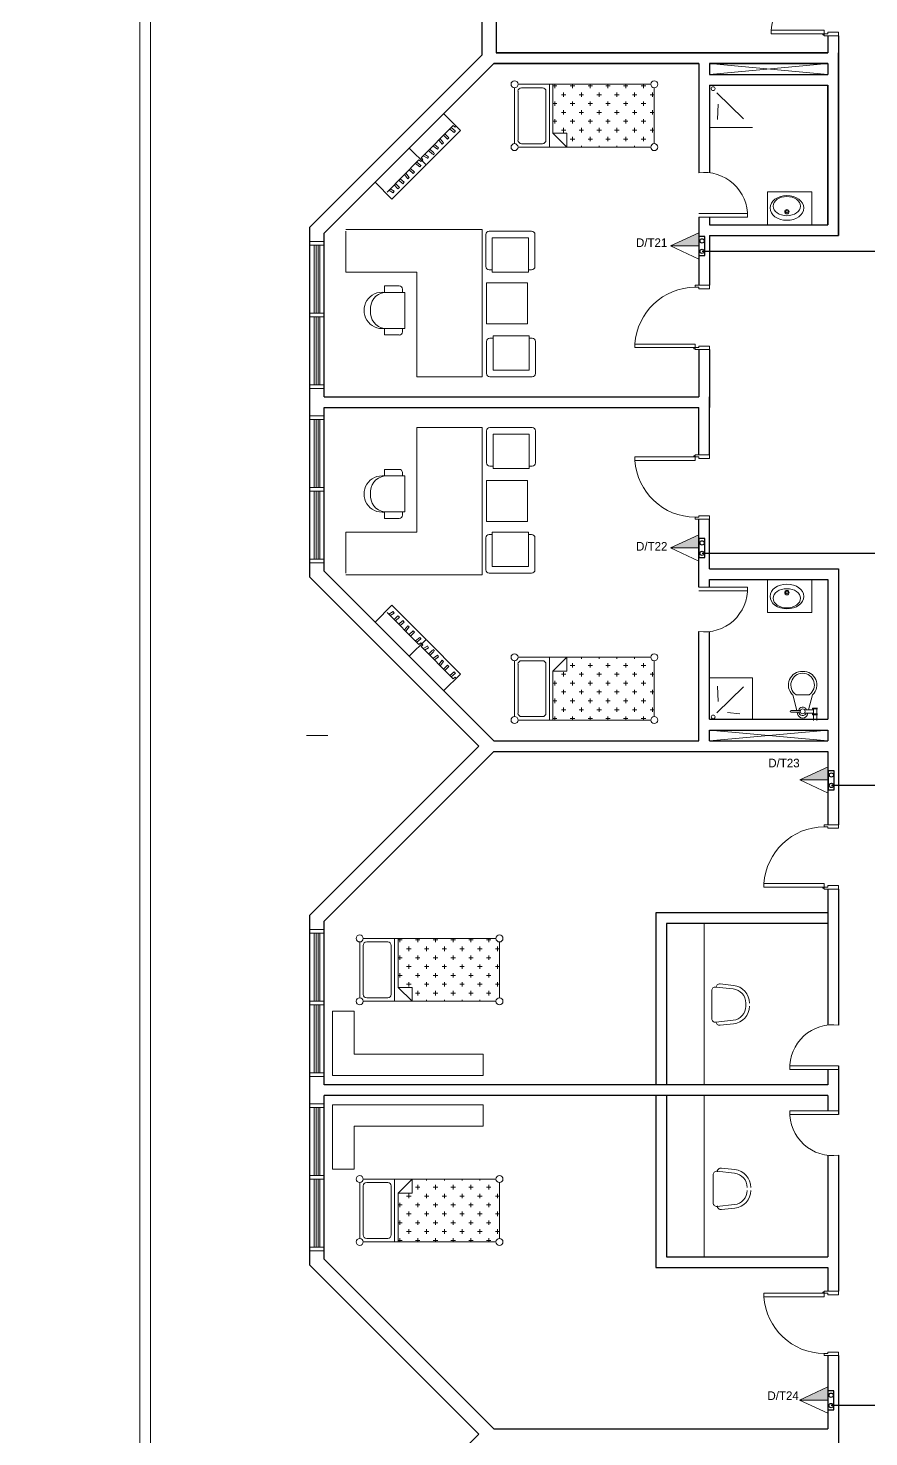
# Model space of a CAD drawing. Extents: x -59 to 582, y -1177 to 100.
# Drawn here: x 174.19 to 185.92, y -885.11 to -865.45 of the extents above; entities that cross this region are included whole.
import ezdxf
from ezdxf.enums import TextEntityAlignment as Align

# ---------------------------------------------------------------- set-up
doc = ezdxf.new("R2010")
doc.units = 0
doc.header["$LTSCALE"] = 0.15
doc.layers.get('0').update_dxf_attribs({"color": 252})
for name, color, linetype in [('0 sockets', 252, 'Continuous'), ('0 sound', 252, 'Continuous'), ('00', 252, 'Continuous'), ('AUTOINCR', 7, 'Continuous')]:
    doc.layers.add(name, color=color, linetype=linetype)
for name, color, linetype, lineweight in [('anal', 252, 'Continuous', 20), ('DOOR', 252, 'Continuous', 20), ('FUR', 252, 'Continuous', 9), ('FURNITURE-1', 252, 'Continuous', 9), ('sofa', 252, 'Continuous', 9), ('T-STRUCTURED', 7, 'Continuous', 0), ('wall', 252, 'Continuous', 30)]:
    doc.layers.add(name, color=color, linetype=linetype, lineweight=lineweight)
doc.styles.add('ROMAND', font='ROMAND.SHX')

# ---------------------------------------------------------------- blocks, each defined once
blk = doc.blocks.new('WQ')
h = blk.add_hatch(color=6)
h.dxf.hatch_style = 1
h.paths.add_polyline_path([(-126.091, 5), (-126.091, -169.521), (126.091, -169.521), (126.091, 5)])
h.paths.add_polyline_path([(121.091, 0), (121.091, -164.521), (-121.091, -164.521), (-121.091, 0)], flags=16)
at = {"layer": '0 sockets', "color": 3, "style": 'ROMAND'}
blk.add_attdef('ACCESS_CONTROL', (-48.663, 7.622), '', height=7.973, dxfattribs=at)
blk = doc.blocks.new('D80')
at = {"layer": 'DOOR'}
for points in [[(0.03, 0.2), (0.03, 0.94), (0.078, 0.94), (0.078, 0.2)], [(0.03, 0.2), (0, 0.2), (0, 0), (0.05, 0), (0.05, 0.15), (0.03, 0.15)], [(0.77, 0.2), (0.8, 0.2), (0.8, 0), (0.75, 0), (0.75, 0.15), (0.77, 0.15)]]:
    blk.add_lwpolyline(points, close=True, dxfattribs=at)
blk.add_circle((0.02, 0.21), 0.01, dxfattribs=at)
blk.add_arc((0.03, 0.2), 0.74, 0, 86.2769, dxfattribs=at)
blk = doc.blocks.new('D90')
at = {"layer": 'DOOR'}
for points in [[(0.03, 0.2), (0.03, 1.04), (0.078, 1.04), (0.078, 0.2)], [(0.03, 0.2), (0, 0.2), (0, 0), (0.05, 0), (0.05, 0.15), (0.03, 0.15)], [(0.87, 0.2), (0.9, 0.2), (0.9, 0), (0.85, 0), (0.85, 0.15), (0.87, 0.15)]]:
    blk.add_lwpolyline(points, close=True, dxfattribs=at)
blk.add_circle((0.02, 0.21), 0.01, dxfattribs=at)
blk.add_arc((0.025, 0.197), 0.845, 0.2218, 86.3889, dxfattribs=at)
blk = doc.blocks.new('ELLIPSE')
blk.add_circle((0.5, 0.5), 0.5)
blk = doc.blocks.new('ARCH')
at = {"layer": 'anal'}
for p, q in [((5.325, 326.925), (5.325, 377.4)), ((5.475, 327.075), (5.475, 368.325)), ((14.925, 367.575), (13.275, 367.725)), ((14.925, 367.725), (13.275, 367.575)), ((13.275, 367.575), (14.925, 367.725)), ((14.925, 367.575), (13.275, 367.725)), ((7.8, 365.242), (7.7, 365.242)), ((7.8, 365.242), (7.9, 365.242)), ((7.7, 365.192), (7.9, 365.192)), ((7.76, 364.242), (7.76, 365.192)), ((7.785, 364.242), (7.785, 365.192)), ((7.8, 365.192), (7.9, 365.192)), ((7.815, 364.242), (7.815, 365.192)), ((7.84, 364.242), (7.84, 365.192)), ((7.7, 364.242), (7.9, 364.242)), ((7.9, 364.242), (7.9, 364.192)), ((7.7, 364.192), (7.9, 364.192)), ((7.76, 363.242), (7.76, 364.192)), ((7.785, 363.242), (7.785, 364.192)), ((7.815, 363.242), (7.815, 364.192)), ((7.84, 363.242), (7.84, 364.192)), ((7.7, 363.242), (7.9, 363.242)), ((7.8, 363.192), (7.7, 363.192)), ((7.8, 363.242), (7.9, 363.242)), ((7.8, 363.192), (7.9, 363.192)), ((7.8, 362.808), (7.7, 362.808)), ((7.7, 362.758), (7.9, 362.758)), ((7.76, 361.808), (7.76, 362.758)), ((7.785, 361.808), (7.785, 362.758)), ((7.8, 362.808), (7.9, 362.808)), ((7.8, 362.758), (7.9, 362.758)), ((7.815, 361.808), (7.815, 362.758)), ((7.84, 361.808), (7.84, 362.758)), ((7.7, 361.808), (7.9, 361.808)), ((7.7, 361.758), (7.9, 361.758)), ((7.76, 360.808), (7.76, 361.758)), ((7.785, 360.808), (7.785, 361.758)), ((7.815, 360.808), (7.815, 361.758)), ((7.84, 360.808), (7.84, 361.758)), ((7.9, 361.808), (7.9, 361.758)), ((7.7, 360.808), (7.9, 360.808)), ((7.8, 360.758), (7.7, 360.758)), ((7.8, 360.808), (7.9, 360.808)), ((7.8, 360.758), (7.9, 360.758)), ((7.95, 358.35), (7.65, 358.35)), ((14.925, 358.275), (13.275, 358.425)), ((14.925, 358.425), (13.275, 358.275)), ((7.8, 355.642), (7.7, 355.642)), ((7.7, 355.592), (7.9, 355.592)), ((7.76, 354.642), (7.76, 355.592)), ((7.785, 354.642), (7.785, 355.592)), ((7.8, 355.642), (7.9, 355.642)), ((7.8, 355.592), (7.9, 355.592)), ((7.815, 354.642), (7.815, 355.592)), ((7.84, 354.642), (7.84, 355.592)), ((7.7, 354.642), (7.9, 354.642)), ((7.9, 354.642), (7.9, 354.592)), ((7.7, 354.592), (7.9, 354.592)), ((7.76, 353.642), (7.76, 354.592)), ((7.785, 353.642), (7.785, 354.592)), ((7.815, 353.642), (7.815, 354.592)), ((7.84, 353.642), (7.84, 354.592)), ((7.7, 353.642), (7.9, 353.642)), ((7.8, 353.642), (7.9, 353.642)), ((7.8, 353.592), (7.7, 353.592)), ((7.8, 353.592), (7.9, 353.592)), ((7.8, 353.208), (7.7, 353.208)), ((7.7, 353.158), (7.9, 353.158)), ((7.76, 352.208), (7.76, 353.158)), ((7.785, 352.208), (7.785, 353.158)), ((7.8, 353.208), (7.9, 353.208)), ((7.8, 353.158), (7.9, 353.158)), ((7.815, 352.208), (7.815, 353.158)), ((7.84, 352.208), (7.84, 353.158)), ((7.7, 352.208), (7.9, 352.208)), ((7.7, 352.158), (7.9, 352.158)), ((7.76, 351.208), (7.76, 352.158)), ((7.785, 351.208), (7.785, 352.158)), ((7.815, 351.208), (7.815, 352.158)), ((7.84, 351.208), (7.84, 352.158)), ((7.9, 352.208), (7.9, 352.158)), ((7.7, 351.208), (7.9, 351.208)), ((7.8, 351.158), (7.7, 351.158)), ((7.8, 351.208), (7.9, 351.208)), ((7.8, 351.158), (7.9, 351.158))]:
    blk.add_line(p, q, dxfattribs=at)
at = {"layer": 'DOOR'}
for points in [[(13.075, 364.604), (13.075, 364.634), (13.275, 364.634), (13.275, 364.584), (13.125, 364.584), (13.125, 364.604)], [(13.075, 363.764), (12.235, 363.764), (12.235, 363.812), (13.075, 363.812)], [(13.075, 363.764), (13.075, 363.734), (13.275, 363.734), (13.275, 363.784), (13.125, 363.784), (13.125, 363.764)], [(13.075, 362.236), (13.075, 362.266), (13.275, 362.266), (13.275, 362.216), (13.125, 362.216), (13.125, 362.236)], [(13.075, 362.236), (12.235, 362.236), (12.235, 362.188), (13.075, 362.188)], [(13.075, 361.396), (13.075, 361.366), (13.275, 361.366), (13.275, 361.416), (13.125, 361.416), (13.125, 361.396)]]:
    blk.add_lwpolyline(points, close=True, dxfattribs=at)
for centre in [(13.065, 363.754), (13.065, 362.246)]:
    blk.add_circle(centre, 0.01, dxfattribs=at)
for centre, start, end in [((13.078, 363.759), 90.2218, 176.3889), ((13.078, 362.241), 183.6111, 269.7782)]:
    blk.add_arc(centre, 0.845, start, end, dxfattribs=at)
at = {"layer": 'FUR'}
for p, q in [((10.555, 367.387), (10.555, 366.607)), ((12.456, 367.436), (10.604, 367.436)), ((10.945, 367.387), (10.652, 367.387)), ((11.042, 367.436), (11.042, 366.559)), ((11.091, 367.436), (11.091, 366.754)), ((11.147, 367.415), (11.091, 367.415)), ((11.116, 367.436), (11.116, 367.384)), ((11.395, 367.415), (11.333, 367.415)), ((11.364, 367.436), (11.364, 367.384)), ((11.643, 367.415), (11.581, 367.415)), ((11.612, 367.436), (11.612, 367.384)), ((11.89, 367.415), (11.828, 367.415)), ((11.859, 367.436), (11.859, 367.384)), ((12.138, 367.415), (12.076, 367.415)), ((12.107, 367.436), (12.107, 367.384)), ((12.386, 367.415), (12.324, 367.415)), ((12.355, 367.436), (12.355, 367.384)), ((12.505, 366.607), (12.505, 367.387)), ((10.604, 367.339), (10.604, 366.656)), ((10.994, 367.339), (10.994, 366.656)), ((11.116, 367.198), (11.116, 367.136)), ((11.271, 367.291), (11.209, 367.291)), ((11.24, 367.322), (11.24, 367.26)), ((11.364, 367.198), (11.364, 367.136)), ((11.519, 367.291), (11.457, 367.291)), ((11.488, 367.322), (11.488, 367.26)), ((11.612, 367.198), (11.612, 367.136)), ((11.767, 367.291), (11.705, 367.291)), ((11.736, 367.322), (11.736, 367.26)), ((11.859, 367.198), (11.859, 367.136)), ((12.014, 367.291), (11.952, 367.291)), ((11.983, 367.322), (11.983, 367.26)), ((12.107, 367.198), (12.107, 367.136)), ((12.262, 367.291), (12.2, 367.291)), ((12.231, 367.322), (12.231, 367.26)), ((12.355, 367.198), (12.355, 367.136)), ((12.505, 367.291), (12.448, 367.291)), ((12.478, 367.322), (12.478, 367.26)), ((11.147, 367.167), (11.091, 367.167)), ((11.271, 367.043), (11.209, 367.043)), ((11.24, 367.074), (11.24, 367.013)), ((11.395, 367.167), (11.333, 367.167)), ((11.519, 367.043), (11.457, 367.043)), ((11.488, 367.074), (11.488, 367.013)), ((11.643, 367.167), (11.581, 367.167)), ((11.767, 367.043), (11.705, 367.043)), ((11.736, 367.074), (11.736, 367.013)), ((11.89, 367.167), (11.828, 367.167)), ((12.014, 367.043), (11.952, 367.043)), ((11.983, 367.074), (11.983, 367.013)), ((12.138, 367.167), (12.076, 367.167)), ((12.262, 367.043), (12.2, 367.043)), ((12.231, 367.074), (12.231, 367.013)), ((12.386, 367.167), (12.324, 367.167)), ((12.505, 367.043), (12.448, 367.043)), ((12.478, 367.074), (12.478, 367.013)), ((11.147, 366.92), (11.091, 366.92)), ((11.116, 366.951), (11.116, 366.889)), ((11.271, 366.796), (11.209, 366.796)), ((11.24, 366.827), (11.24, 366.765)), ((11.395, 366.92), (11.333, 366.92)), ((11.364, 366.951), (11.364, 366.889)), ((11.519, 366.796), (11.457, 366.796)), ((11.488, 366.827), (11.488, 366.765)), ((11.643, 366.92), (11.581, 366.92)), ((11.612, 366.951), (11.612, 366.889)), ((11.767, 366.796), (11.705, 366.796)), ((11.736, 366.827), (11.736, 366.765)), ((11.89, 366.92), (11.828, 366.92)), ((11.859, 366.951), (11.859, 366.889)), ((12.014, 366.796), (11.952, 366.796)), ((11.983, 366.827), (11.983, 366.765)), ((12.138, 366.92), (12.076, 366.92)), ((12.107, 366.951), (12.107, 366.889)), ((12.262, 366.796), (12.2, 366.796)), ((12.231, 366.827), (12.231, 366.765)), ((12.386, 366.92), (12.324, 366.92)), ((12.355, 366.951), (12.355, 366.889)), ((12.505, 366.796), (12.448, 366.796)), ((12.478, 366.827), (12.478, 366.765)), ((10.652, 366.607), (10.945, 366.607)), ((11.286, 366.559), (11.091, 366.754)), ((11.091, 366.754), (11.286, 366.754)), ((11.286, 366.754), (11.286, 366.559)), ((11.395, 366.672), (11.333, 366.672)), ((11.364, 366.703), (11.364, 366.641)), ((11.643, 366.672), (11.581, 366.672)), ((11.612, 366.703), (11.612, 366.641)), ((11.89, 366.672), (11.828, 366.672)), ((11.859, 366.703), (11.859, 366.641)), ((12.138, 366.672), (12.076, 366.672)), ((12.107, 366.703), (12.107, 366.641)), ((12.386, 366.672), (12.324, 366.672)), ((12.355, 366.703), (12.355, 366.641)), ((10.604, 366.559), (12.456, 366.559)), ((11.488, 366.579), (11.488, 366.559)), ((11.736, 366.579), (11.736, 366.559)), ((11.983, 366.579), (11.983, 366.559)), ((12.231, 366.579), (12.231, 366.559)), ((8.2, 365.409), (10.105, 365.409)), ((10.105, 365.409), (10.105, 363.352)), ((8.2, 365.385), (8.2, 364.814)), ((10.154, 365.339), (10.154, 364.894)), ((10.497, 365.385), (10.2, 365.385)), ((10.245, 365.294), (10.245, 364.814)), ((10.497, 365.294), (10.245, 365.294)), ((10.497, 365.385), (10.794, 365.385)), ((10.497, 365.294), (10.748, 365.294)), ((10.748, 365.294), (10.748, 364.814)), ((10.84, 365.339), (10.84, 364.894)), ((10.245, 364.848), (10.2, 364.848)), ((10.748, 364.848), (10.794, 364.848)), ((9.191, 364.814), (8.2, 364.814)), ((8.742, 364.623), (8.946, 364.623)), ((8.742, 364.532), (8.742, 364.623)), ((9.191, 364.814), (9.191, 363.352)), ((10.166, 364.092), (10.166, 364.664)), ((10.737, 364.664), (10.166, 364.664)), ((10.497, 364.814), (10.245, 364.814)), ((10.497, 364.814), (10.748, 364.814)), ((10.737, 364.092), (10.737, 364.664)), ((8.742, 364.532), (9.026, 364.532)), ((8.992, 364.532), (8.992, 364.578)), ((9.026, 364.281), (9.026, 364.532)), ((9.026, 364.281), (9.026, 364.029)), ((10.737, 364.092), (10.166, 364.092)), ((8.742, 363.938), (8.742, 364.029)), ((8.742, 364.029), (9.026, 364.029)), ((8.742, 363.938), (8.946, 363.938)), ((8.992, 364.029), (8.992, 363.983)), ((10.163, 363.401), (10.163, 363.847)), ((10.255, 363.893), (10.209, 363.893)), ((10.506, 363.927), (10.255, 363.927)), ((10.255, 363.447), (10.255, 363.927)), ((10.506, 363.927), (10.758, 363.927)), ((10.758, 363.447), (10.758, 363.927)), ((10.758, 363.893), (10.803, 363.893)), ((10.849, 363.401), (10.849, 363.847)), ((10.506, 363.447), (10.255, 363.447)), ((10.506, 363.447), (10.758, 363.447)), ((10.105, 363.352), (9.191, 363.352)), ((10.506, 363.355), (10.209, 363.355)), ((10.506, 363.355), (10.803, 363.355)), ((10.105, 362.648), (9.191, 362.648)), ((9.191, 361.186), (9.191, 362.648)), ((10.105, 360.591), (10.105, 362.648)), ((10.163, 362.599), (10.163, 362.153)), ((10.506, 362.645), (10.209, 362.645)), ((10.506, 362.553), (10.255, 362.553)), ((10.255, 362.553), (10.255, 362.073)), ((10.506, 362.645), (10.803, 362.645)), ((10.506, 362.553), (10.758, 362.553)), ((10.758, 362.553), (10.758, 362.073)), ((10.849, 362.599), (10.849, 362.153)), ((10.255, 362.107), (10.209, 362.107)), ((10.506, 362.073), (10.255, 362.073)), ((10.506, 362.073), (10.758, 362.073)), ((10.758, 362.107), (10.803, 362.107)), ((8.742, 362.062), (8.742, 361.971)), ((8.742, 362.062), (8.946, 362.062)), ((8.742, 361.971), (9.026, 361.971)), ((8.992, 361.971), (8.992, 362.017)), ((9.026, 361.719), (9.026, 361.971)), ((10.166, 361.908), (10.166, 361.336)), ((10.737, 361.908), (10.166, 361.908)), ((10.737, 361.908), (10.737, 361.336)), ((9.026, 361.719), (9.026, 361.468)), ((8.742, 361.468), (9.026, 361.468)), ((8.742, 361.468), (8.742, 361.377)), ((8.742, 361.377), (8.946, 361.377)), ((8.992, 361.468), (8.992, 361.422)), ((10.737, 361.336), (10.166, 361.336)), ((9.191, 361.186), (8.2, 361.186)), ((8.2, 360.615), (8.2, 361.186)), ((10.154, 360.661), (10.154, 361.106)), ((10.245, 361.152), (10.2, 361.152)), ((10.497, 361.186), (10.245, 361.186)), ((10.245, 360.706), (10.245, 361.186)), ((10.497, 361.186), (10.748, 361.186)), ((10.748, 360.706), (10.748, 361.186)), ((10.748, 361.152), (10.794, 361.152)), ((10.84, 360.661), (10.84, 361.106)), ((10.497, 360.706), (10.245, 360.706)), ((10.497, 360.706), (10.748, 360.706)), ((8.2, 360.591), (10.105, 360.591)), ((10.497, 360.615), (10.2, 360.615)), ((10.497, 360.615), (10.794, 360.615)), ((10.555, 358.613), (10.555, 359.393)), ((10.604, 359.441), (12.456, 359.441)), ((10.604, 358.661), (10.604, 359.344)), ((10.652, 359.393), (10.945, 359.393)), ((10.994, 358.661), (10.994, 359.344)), ((11.042, 358.564), (11.042, 359.441)), ((11.286, 359.441), (11.091, 359.246)), ((11.286, 359.246), (11.286, 359.441)), ((11.395, 359.328), (11.333, 359.328)), ((11.364, 359.297), (11.364, 359.359)), ((11.488, 359.421), (11.488, 359.441)), ((11.643, 359.328), (11.581, 359.328)), ((11.612, 359.297), (11.612, 359.359)), ((11.736, 359.421), (11.736, 359.441)), ((11.89, 359.328), (11.828, 359.328)), ((11.859, 359.297), (11.859, 359.359)), ((11.983, 359.421), (11.983, 359.441)), ((12.138, 359.328), (12.076, 359.328)), ((12.107, 359.297), (12.107, 359.359)), ((12.231, 359.421), (12.231, 359.441)), ((12.386, 359.328), (12.324, 359.328)), ((12.355, 359.297), (12.355, 359.359)), ((12.505, 359.393), (12.505, 358.613)), ((11.091, 359.246), (11.286, 359.246)), ((11.091, 358.564), (11.091, 359.246)), ((11.271, 359.204), (11.209, 359.204)), ((11.24, 359.173), (11.24, 359.235)), ((11.519, 359.204), (11.457, 359.204)), ((11.488, 359.173), (11.488, 359.235)), ((11.767, 359.204), (11.705, 359.204)), ((11.736, 359.173), (11.736, 359.235)), ((12.014, 359.204), (11.952, 359.204)), ((11.983, 359.173), (11.983, 359.235)), ((12.262, 359.204), (12.2, 359.204)), ((12.231, 359.173), (12.231, 359.235)), ((12.505, 359.204), (12.448, 359.204)), ((12.478, 359.173), (12.478, 359.235)), ((11.147, 359.08), (11.091, 359.08)), ((11.116, 359.049), (11.116, 359.111)), ((11.271, 358.957), (11.209, 358.957)), ((11.24, 358.926), (11.24, 358.987)), ((11.395, 359.08), (11.333, 359.08)), ((11.364, 359.049), (11.364, 359.111)), ((11.519, 358.957), (11.457, 358.957)), ((11.488, 358.926), (11.488, 358.987)), ((11.643, 359.08), (11.581, 359.08)), ((11.612, 359.049), (11.612, 359.111)), ((11.767, 358.957), (11.705, 358.957)), ((11.736, 358.926), (11.736, 358.987)), ((11.89, 359.08), (11.828, 359.08)), ((11.859, 359.049), (11.859, 359.111)), ((12.014, 358.957), (11.952, 358.957)), ((11.983, 358.926), (11.983, 358.987)), ((12.138, 359.08), (12.076, 359.08)), ((12.107, 359.049), (12.107, 359.111)), ((12.262, 358.957), (12.2, 358.957)), ((12.231, 358.926), (12.231, 358.987)), ((12.386, 359.08), (12.324, 359.08)), ((12.355, 359.049), (12.355, 359.111)), ((12.505, 358.957), (12.448, 358.957)), ((12.478, 358.926), (12.478, 358.987)), ((11.147, 358.833), (11.091, 358.833)), ((11.116, 358.802), (11.116, 358.864)), ((11.24, 358.678), (11.24, 358.74)), ((11.395, 358.833), (11.333, 358.833)), ((11.364, 358.802), (11.364, 358.864)), ((11.488, 358.678), (11.488, 358.74)), ((11.643, 358.833), (11.581, 358.833)), ((11.612, 358.802), (11.612, 358.864)), ((11.736, 358.678), (11.736, 358.74)), ((11.89, 358.833), (11.828, 358.833)), ((11.859, 358.802), (11.859, 358.864)), ((11.983, 358.678), (11.983, 358.74)), ((12.138, 358.833), (12.076, 358.833)), ((12.107, 358.802), (12.107, 358.864)), ((12.231, 358.678), (12.231, 358.74)), ((12.386, 358.833), (12.324, 358.833)), ((12.355, 358.802), (12.355, 358.864)), ((12.478, 358.678), (12.478, 358.74)), ((12.456, 358.564), (10.604, 358.564)), ((10.945, 358.613), (10.652, 358.613)), ((11.147, 358.585), (11.091, 358.585)), ((11.116, 358.564), (11.116, 358.616)), ((11.271, 358.709), (11.209, 358.709)), ((11.395, 358.585), (11.333, 358.585)), ((11.364, 358.564), (11.364, 358.616)), ((11.519, 358.709), (11.457, 358.709)), ((11.643, 358.585), (11.581, 358.585)), ((11.612, 358.564), (11.612, 358.616)), ((11.767, 358.709), (11.705, 358.709)), ((11.89, 358.585), (11.828, 358.585)), ((11.859, 358.564), (11.859, 358.616)), ((12.014, 358.709), (11.952, 358.709)), ((12.138, 358.585), (12.076, 358.585)), ((12.107, 358.564), (12.107, 358.616)), ((12.262, 358.709), (12.2, 358.709)), ((12.386, 358.585), (12.324, 358.585)), ((12.355, 358.564), (12.355, 358.616)), ((12.505, 358.709), (12.448, 358.709)), ((13.2, 355.725), (13.2, 353.475)), ((13.362, 354.839), (13.604, 354.813)), ((13.423, 354.883), (13.61, 354.863)), ((13.308, 354.789), (13.308, 354.398)), ((13.783, 354.574), (13.783, 354.614)), ((8.016, 354.504), (8.316, 354.504)), ((8.016, 353.604), (8.016, 354.504)), ((8.316, 354.504), (8.316, 353.904)), ((13.362, 354.349), (13.604, 354.375)), ((13.423, 354.305), (13.61, 354.325)), ((8.316, 353.904), (10.116, 353.904)), ((10.116, 353.904), (10.116, 353.604)), ((10.116, 353.604), (8.016, 353.604)), ((13.2, 353.325), (13.2, 351.075)), ((8.016, 353.196), (8.016, 352.296)), ((10.116, 353.196), (8.016, 353.196)), ((10.116, 352.896), (10.116, 353.196)), ((8.316, 352.296), (8.316, 352.896)), ((8.316, 352.896), (10.116, 352.896)), ((8.016, 352.296), (8.316, 352.296)), ((13.38, 352.268), (13.622, 352.242)), ((13.441, 352.312), (13.628, 352.292)), ((13.326, 352.218), (13.326, 351.827)), ((13.38, 351.778), (13.622, 351.804)), ((13.441, 351.734), (13.628, 351.754))]:
    blk.add_line(p, q, dxfattribs=at)
for centre, radius in [((10.555, 367.436), 0.0488), ((12.505, 367.436), 0.0488), ((10.555, 366.559), 0.0487), ((12.505, 366.559), 0.0488), ((10.555, 359.441), 0.0487), ((12.505, 359.441), 0.0488), ((10.555, 358.564), 0.0488), ((12.505, 358.564), 0.0488)]:
    blk.add_circle(centre, radius, dxfattribs=at)
for centre, radius, start, end in [((10.652, 367.339), 0.0488, 90, 180), ((10.945, 367.339), 0.0488, 0, 90), ((10.652, 366.656), 0.0488, 180, 270), ((10.945, 366.656), 0.0488, 270, 0), ((10.2, 365.339), 0.0457, 90, 180), ((10.794, 365.339), 0.0457, 360, 90), ((10.2, 364.894), 0.0457, 180, 270), ((10.794, 364.894), 0.0457, 270, 360), ((8.946, 364.578), 0.0457, 0, 90), ((8.709, 364.281), 0.254, 82.4334, 277.5666), ((8.77, 364.308), 0.225, 97.1177, 187.1177), ((8.77, 364.253), 0.225, 172.8823, 262.8823), ((8.946, 363.983), 0.0457, 270, 0), ((10.209, 363.847), 0.0457, 90, 180), ((10.803, 363.847), 0.0457, 0, 90), ((10.209, 363.401), 0.0457, 180, 270), ((10.803, 363.401), 0.0457, 270, 0), ((10.209, 362.599), 0.0457, 90, 180), ((10.803, 362.599), 0.0457, 360, 90), ((10.209, 362.153), 0.0457, 180, 270), ((10.803, 362.153), 0.0457, 270, 360), ((8.709, 361.719), 0.254, 82.4334, 277.5666), ((8.77, 361.747), 0.225, 97.1177, 187.1177), ((8.946, 362.017), 0.0457, 360, 90), ((8.77, 361.692), 0.225, 172.8823, 262.8823), ((8.946, 361.422), 0.0457, 270, 360), ((10.2, 361.106), 0.0457, 90, 180), ((10.794, 361.106), 0.0457, 0, 90), ((10.2, 360.661), 0.0457, 180, 270), ((10.794, 360.661), 0.0457, 270, 0), ((10.652, 359.344), 0.0488, 90, 180), ((10.945, 359.344), 0.0488, 0, 90), ((10.652, 358.661), 0.0488, 180, 270), ((10.945, 358.661), 0.0488, 270, 0), ((13.358, 354.789), 0.05, 85.0303, 180), ((13.418, 354.833), 0.05, 83.857, 180), ((13.583, 354.614), 0.2, 0, 83.857), ((13.583, 354.614), 0.25, 0, 83.857), ((13.583, 354.574), 0.2, 276.143, 0), ((13.583, 354.574), 0.25, 276.143, 0), ((13.358, 354.398), 0.05, 180, 274.9697), ((13.418, 354.355), 0.05, 180, 276.143), ((13.376, 352.218), 0.05, 85.0303, 180), ((13.435, 352.262), 0.05, 83.857, 180), ((13.601, 352.043), 0.2, 0, 83.857), ((13.601, 352.043), 0.25, 0, 83.857), ((13.601, 352.002), 0.2, 276.143, 0), ((13.601, 352.002), 0.25, 276.143, 0), ((13.376, 351.827), 0.05, 180, 274.9697), ((13.435, 351.784), 0.05, 180, 276.143)]:
    blk.add_arc(centre, radius, start, end, dxfattribs=at)
at = {"layer": 'FURNITURE-1'}
for p, q in [((9.801, 366.793), (9.566, 367.027)), ((9.701, 366.862), (9.252, 366.411)), ((9.801, 366.793), (9.325, 366.315)), ((9.713, 366.764), (9.651, 366.812)), ((9.729, 366.786), (9.67, 366.831)), ((9.725, 366.838), (9.701, 366.862)), ((9.713, 366.764), (9.73, 366.787)), ((9.741, 366.854), (9.725, 366.838)), ((9.495, 366.551), (9.437, 366.596)), ((9.543, 366.6), (9.498, 366.658)), ((9.565, 366.617), (9.517, 366.677)), ((9.565, 366.617), (9.543, 366.6)), ((9.619, 366.67), (9.564, 366.725)), ((9.638, 366.69), (9.583, 366.744)), ((9.638, 366.69), (9.619, 366.67)), ((9.322, 366.312), (9.087, 366.545)), ((9.275, 366.387), (9.251, 366.411)), ((9.342, 366.403), (9.28, 366.439)), ((9.356, 366.426), (9.3, 366.459)), ((9.341, 366.401), (9.356, 366.426)), ((9.409, 366.46), (9.355, 366.514)), ((9.428, 366.479), (9.374, 366.533)), ((9.479, 366.529), (9.417, 366.577)), ((9.438, 366.47), (9.419, 366.45)), ((9.478, 366.529), (9.495, 366.551)), ((9.221, 366.381), (8.776, 365.933)), ((9.322, 366.312), (8.845, 365.833)), ((9.085, 366.135), (9.037, 366.196)), ((9.139, 366.189), (9.084, 366.243)), ((9.158, 366.208), (9.104, 366.263)), ((9.158, 366.208), (9.139, 366.189)), ((9.233, 366.283), (9.171, 366.331)), ((9.249, 366.304), (9.19, 366.35)), ((9.246, 366.357), (9.221, 366.381)), ((9.233, 366.283), (9.25, 366.306)), ((9.263, 366.372), (9.248, 366.357)), ((9.26, 366.369), (9.275, 366.384)), ((8.845, 365.833), (8.609, 366.068)), ((8.929, 365.979), (8.875, 366.033)), ((8.948, 365.998), (8.894, 366.052)), ((8.999, 366.048), (8.937, 366.096)), ((9.015, 366.07), (8.957, 366.115)), ((8.998, 366.047), (9.015, 366.07)), ((9.064, 366.119), (9.018, 366.177)), ((9.085, 366.135), (9.064, 366.119)), ((8.862, 365.921), (8.801, 365.958)), ((8.876, 365.945), (8.82, 365.978)), ((8.861, 365.92), (8.876, 365.945)), ((8.948, 365.998), (8.929, 365.979)), ((8.845, 360.167), (8.609, 359.932)), ((9.322, 359.688), (8.845, 360.167)), ((9.221, 359.619), (8.776, 360.067)), ((8.862, 360.079), (8.801, 360.042)), ((8.876, 360.055), (8.82, 360.022)), ((8.861, 360.08), (8.876, 360.055)), ((8.929, 360.021), (8.875, 359.967)), ((8.948, 360.002), (8.894, 359.948)), ((8.948, 360.002), (8.929, 360.021)), ((8.999, 359.952), (8.937, 359.904)), ((9.015, 359.93), (8.957, 359.885)), ((8.998, 359.953), (9.015, 359.93)), ((9.064, 359.881), (9.018, 359.823)), ((9.085, 359.865), (9.037, 359.804)), ((9.085, 359.865), (9.064, 359.881)), ((9.139, 359.811), (9.084, 359.757)), ((9.158, 359.792), (9.104, 359.737)), ((9.158, 359.792), (9.139, 359.811)), ((9.233, 359.717), (9.171, 359.669)), ((9.233, 359.717), (9.25, 359.694)), ((9.322, 359.688), (9.087, 359.455)), ((9.249, 359.696), (9.19, 359.65)), ((9.246, 359.643), (9.221, 359.619)), ((9.263, 359.628), (9.248, 359.643)), ((9.275, 359.613), (9.251, 359.589)), ((9.701, 359.138), (9.252, 359.589)), ((9.26, 359.631), (9.275, 359.616)), ((9.342, 359.597), (9.28, 359.561)), ((9.356, 359.574), (9.3, 359.541)), ((9.801, 359.207), (9.325, 359.685)), ((9.341, 359.599), (9.356, 359.574)), ((9.409, 359.54), (9.355, 359.486)), ((9.428, 359.521), (9.374, 359.467)), ((9.438, 359.53), (9.419, 359.55)), ((9.479, 359.471), (9.417, 359.423)), ((9.495, 359.449), (9.437, 359.404)), ((9.478, 359.471), (9.495, 359.449)), ((9.543, 359.4), (9.498, 359.342)), ((9.565, 359.383), (9.517, 359.323)), ((9.565, 359.383), (9.543, 359.4)), ((9.619, 359.33), (9.564, 359.275)), ((9.638, 359.31), (9.619, 359.33)), ((9.801, 359.207), (9.566, 358.973)), ((9.638, 359.31), (9.583, 359.256)), ((9.713, 359.236), (9.651, 359.188)), ((9.729, 359.214), (9.67, 359.169)), ((9.725, 359.162), (9.701, 359.138)), ((9.713, 359.236), (9.73, 359.213)), ((9.741, 359.146), (9.725, 359.162))]:
    blk.add_line(p, q, dxfattribs=at)
at = {"layer": 'FURNITURE-1', "ltscale": 0.5}
for p, q in [((14.701, 365.934), (14.085, 365.934)), ((14.085, 365.475), (14.085, 365.934)), ((14.701, 365.475), (14.701, 365.934)), ((14.085, 360.525), (14.085, 360.066)), ((14.701, 360.525), (14.701, 360.066)), ((14.701, 360.066), (14.085, 360.066))]:
    blk.add_line(p, q, dxfattribs=at)
at = {"layer": 'sofa'}
for p, q in [((13.38, 367.318), (13.752, 366.953)), ((13.388, 366.946), (13.395, 367.161)), ((13.275, 366.831), (13.875, 366.831)), ((13.125, 365.631), (13.804, 365.631)), ((13.125, 365.581), (13.804, 365.581)), ((13.125, 360.419), (13.804, 360.419)), ((13.125, 360.369), (13.804, 360.369)), ((13.275, 359.153), (13.875, 359.153)), ((13.875, 359.153), (13.875, 358.575)), ((13.38, 358.665), (13.752, 359.03)), ((13.388, 359.038), (13.395, 358.823)), ((14.493, 358.698), (14.436, 358.917)), ((14.482, 358.917), (14.667, 358.917)), ((14.659, 358.709), (14.714, 358.917)), ((14.714, 358.72), (14.714, 358.732)), ((14.714, 358.732), (14.783, 358.732)), ((13.526, 358.669), (13.698, 358.65)), ((14.413, 358.697), (14.542, 358.697)), ((14.542, 358.674), (14.413, 358.674)), ((14.505, 358.651), (14.499, 358.674)), ((14.6, 358.663), (14.725, 358.663)), ((14.725, 358.709), (14.601, 358.709)), ((14.644, 358.651), (14.647, 358.663)), ((14.783, 358.72), (14.714, 358.72)), ((14.714, 358.651), (14.783, 358.651)), ((14.714, 358.639), (14.714, 358.651)), ((14.783, 358.639), (14.714, 358.639)), ((14.725, 358.651), (14.725, 358.72)), ((14.725, 358.558), (14.725, 358.639)), ((14.772, 358.72), (14.772, 358.651)), ((14.772, 358.639), (14.772, 358.558)), ((8.395, 355.469), (8.395, 354.689)), ((10.296, 355.517), (8.444, 355.517)), ((8.444, 355.42), (8.444, 354.737)), ((8.785, 355.469), (8.492, 355.469)), ((8.834, 355.42), (8.834, 354.737)), ((8.882, 355.517), (8.882, 354.64)), ((8.931, 355.517), (8.931, 354.835)), ((8.987, 355.496), (8.931, 355.496)), ((8.956, 355.517), (8.956, 355.465)), ((9.08, 355.403), (9.08, 355.341)), ((9.235, 355.496), (9.173, 355.496)), ((9.204, 355.517), (9.204, 355.465)), ((9.328, 355.403), (9.328, 355.341)), ((9.483, 355.496), (9.421, 355.496)), ((9.452, 355.517), (9.452, 355.465)), ((9.576, 355.403), (9.576, 355.341)), ((9.73, 355.496), (9.668, 355.496)), ((9.699, 355.517), (9.699, 355.465)), ((9.823, 355.403), (9.823, 355.341)), ((9.978, 355.496), (9.916, 355.496)), ((9.947, 355.517), (9.947, 355.465)), ((10.071, 355.403), (10.071, 355.341)), ((10.226, 355.496), (10.164, 355.496)), ((10.195, 355.517), (10.195, 355.465)), ((10.318, 355.403), (10.318, 355.341)), ((10.345, 354.689), (10.345, 355.469)), ((8.987, 355.249), (8.931, 355.249)), ((8.956, 355.28), (8.956, 355.218)), ((9.111, 355.372), (9.049, 355.372)), ((9.235, 355.249), (9.173, 355.249)), ((9.204, 355.28), (9.204, 355.218)), ((9.359, 355.372), (9.297, 355.372)), ((9.483, 355.249), (9.421, 355.249)), ((9.452, 355.28), (9.452, 355.218)), ((9.606, 355.372), (9.545, 355.372)), ((9.73, 355.249), (9.668, 355.249)), ((9.699, 355.28), (9.699, 355.218)), ((9.854, 355.372), (9.792, 355.372)), ((9.978, 355.249), (9.916, 355.249)), ((9.947, 355.28), (9.947, 355.218)), ((10.102, 355.372), (10.04, 355.372)), ((10.226, 355.249), (10.164, 355.249)), ((10.195, 355.28), (10.195, 355.218)), ((10.345, 355.372), (10.288, 355.372)), ((8.987, 355.001), (8.931, 355.001)), ((8.956, 355.032), (8.956, 354.97)), ((9.111, 355.125), (9.049, 355.125)), ((9.08, 355.156), (9.08, 355.094)), ((9.235, 355.001), (9.173, 355.001)), ((9.204, 355.032), (9.204, 354.97)), ((9.359, 355.125), (9.297, 355.125)), ((9.328, 355.156), (9.328, 355.094)), ((9.483, 355.001), (9.421, 355.001)), ((9.452, 355.032), (9.452, 354.97)), ((9.606, 355.125), (9.545, 355.125)), ((9.576, 355.156), (9.576, 355.094)), ((9.73, 355.001), (9.668, 355.001)), ((9.699, 355.032), (9.699, 354.97)), ((9.854, 355.125), (9.792, 355.125)), ((9.823, 355.156), (9.823, 355.094)), ((9.978, 355.001), (9.916, 355.001)), ((9.947, 355.032), (9.947, 354.97)), ((10.102, 355.125), (10.04, 355.125)), ((10.071, 355.156), (10.071, 355.094)), ((10.226, 355.001), (10.164, 355.001)), ((10.195, 355.032), (10.195, 354.97)), ((10.345, 355.125), (10.288, 355.125)), ((10.318, 355.156), (10.318, 355.094)), ((8.931, 354.835), (9.126, 354.835)), ((9.126, 354.64), (8.931, 354.835)), ((9.111, 354.877), (9.049, 354.877)), ((9.08, 354.908), (9.08, 354.846)), ((9.126, 354.835), (9.126, 354.64)), ((9.359, 354.877), (9.297, 354.877)), ((9.328, 354.908), (9.328, 354.846)), ((9.606, 354.877), (9.545, 354.877)), ((9.576, 354.908), (9.576, 354.846)), ((9.854, 354.877), (9.792, 354.877)), ((9.823, 354.908), (9.823, 354.846)), ((10.102, 354.877), (10.04, 354.877)), ((10.071, 354.908), (10.071, 354.846)), ((10.345, 354.877), (10.288, 354.877)), ((10.318, 354.908), (10.318, 354.846)), ((8.444, 354.64), (10.296, 354.64)), ((8.492, 354.689), (8.785, 354.689)), ((9.235, 354.753), (9.173, 354.753)), ((9.204, 354.784), (9.204, 354.722)), ((9.328, 354.66), (9.328, 354.64)), ((9.483, 354.753), (9.421, 354.753)), ((9.452, 354.784), (9.452, 354.722)), ((9.576, 354.66), (9.576, 354.64)), ((9.73, 354.753), (9.668, 354.753)), ((9.699, 354.784), (9.699, 354.722)), ((9.823, 354.66), (9.823, 354.64)), ((9.978, 354.753), (9.916, 354.753)), ((9.947, 354.784), (9.947, 354.722)), ((10.071, 354.66), (10.071, 354.64)), ((10.226, 354.753), (10.164, 354.753)), ((10.195, 354.784), (10.195, 354.722)), ((15.075, 353.738), (14.396, 353.738)), ((15.075, 353.688), (14.396, 353.688)), ((15.075, 353.112), (14.396, 353.112)), ((15.075, 353.062), (14.396, 353.062)), ((8.395, 351.331), (8.395, 352.111)), ((8.444, 352.16), (10.296, 352.16)), ((8.444, 351.38), (8.444, 352.063)), ((8.492, 352.111), (8.785, 352.111)), ((8.834, 351.38), (8.834, 352.063)), ((8.882, 351.283), (8.882, 352.16)), ((9.126, 352.16), (8.931, 351.965)), ((9.126, 351.965), (9.126, 352.16)), ((9.235, 352.047), (9.173, 352.047)), ((9.204, 352.016), (9.204, 352.078)), ((9.328, 352.14), (9.328, 352.16)), ((9.483, 352.047), (9.421, 352.047)), ((9.452, 352.016), (9.452, 352.078)), ((9.576, 352.14), (9.576, 352.16)), ((9.73, 352.047), (9.668, 352.047)), ((9.699, 352.016), (9.699, 352.078)), ((9.823, 352.14), (9.823, 352.16)), ((9.978, 352.047), (9.916, 352.047)), ((9.947, 352.016), (9.947, 352.078)), ((10.071, 352.14), (10.071, 352.16)), ((10.226, 352.047), (10.164, 352.047)), ((10.195, 352.016), (10.195, 352.078)), ((10.345, 352.111), (10.345, 351.331)), ((8.931, 351.965), (9.126, 351.965)), ((8.931, 351.283), (8.931, 351.965)), ((9.111, 351.923), (9.049, 351.923)), ((9.08, 351.892), (9.08, 351.954)), ((9.359, 351.923), (9.297, 351.923)), ((9.328, 351.892), (9.328, 351.954)), ((9.606, 351.923), (9.545, 351.923)), ((9.576, 351.892), (9.576, 351.954)), ((9.854, 351.923), (9.792, 351.923)), ((9.823, 351.892), (9.823, 351.954)), ((10.102, 351.923), (10.04, 351.923)), ((10.071, 351.892), (10.071, 351.954)), ((10.345, 351.923), (10.288, 351.923)), ((10.318, 351.892), (10.318, 351.954)), ((8.987, 351.799), (8.931, 351.799)), ((8.956, 351.768), (8.956, 351.83)), ((9.111, 351.675), (9.049, 351.675)), ((9.08, 351.644), (9.08, 351.706)), ((9.235, 351.799), (9.173, 351.799)), ((9.204, 351.768), (9.204, 351.83)), ((9.359, 351.675), (9.297, 351.675)), ((9.328, 351.644), (9.328, 351.706)), ((9.483, 351.799), (9.421, 351.799)), ((9.452, 351.768), (9.452, 351.83)), ((9.606, 351.675), (9.545, 351.675)), ((9.576, 351.644), (9.576, 351.706)), ((9.73, 351.799), (9.668, 351.799)), ((9.699, 351.768), (9.699, 351.83)), ((9.854, 351.675), (9.792, 351.675)), ((9.823, 351.644), (9.823, 351.706)), ((9.978, 351.799), (9.916, 351.799)), ((9.947, 351.768), (9.947, 351.83)), ((10.102, 351.675), (10.04, 351.675)), ((10.071, 351.644), (10.071, 351.706)), ((10.226, 351.799), (10.164, 351.799)), ((10.195, 351.768), (10.195, 351.83)), ((10.345, 351.675), (10.288, 351.675)), ((10.318, 351.644), (10.318, 351.706)), ((8.987, 351.551), (8.931, 351.551)), ((8.956, 351.52), (8.956, 351.582)), ((9.08, 351.397), (9.08, 351.459)), ((9.235, 351.551), (9.173, 351.551)), ((9.204, 351.52), (9.204, 351.582)), ((9.328, 351.397), (9.328, 351.459)), ((9.483, 351.551), (9.421, 351.551)), ((9.452, 351.52), (9.452, 351.582)), ((9.576, 351.397), (9.576, 351.459)), ((9.73, 351.551), (9.668, 351.551)), ((9.699, 351.52), (9.699, 351.582)), ((9.823, 351.397), (9.823, 351.459)), ((9.978, 351.551), (9.916, 351.551)), ((9.947, 351.52), (9.947, 351.582)), ((10.071, 351.397), (10.071, 351.459)), ((10.226, 351.551), (10.164, 351.551)), ((10.195, 351.52), (10.195, 351.582)), ((10.318, 351.397), (10.318, 351.459)), ((10.296, 351.283), (8.444, 351.283)), ((8.785, 351.331), (8.492, 351.331)), ((8.987, 351.304), (8.931, 351.304)), ((8.956, 351.283), (8.956, 351.335)), ((9.111, 351.428), (9.049, 351.428)), ((9.235, 351.304), (9.173, 351.304)), ((9.204, 351.283), (9.204, 351.335)), ((9.359, 351.428), (9.297, 351.428)), ((9.483, 351.304), (9.421, 351.304)), ((9.452, 351.283), (9.452, 351.335)), ((9.606, 351.428), (9.545, 351.428)), ((9.73, 351.304), (9.668, 351.304)), ((9.699, 351.283), (9.699, 351.335)), ((9.854, 351.428), (9.792, 351.428)), ((9.978, 351.304), (9.916, 351.304)), ((9.947, 351.283), (9.947, 351.335)), ((10.102, 351.428), (10.04, 351.428)), ((10.226, 351.304), (10.164, 351.304)), ((10.195, 351.283), (10.195, 351.335)), ((10.345, 351.428), (10.288, 351.428))]:
    blk.add_line(p, q, dxfattribs=at)
for centre, radius in [((13.326, 367.375), 0.0268), ((14.355, 365.658), 0.0306), ((14.355, 365.658), 0.0172), ((14.355, 360.342), 0.0306), ((14.355, 360.342), 0.0172), ((13.326, 358.608), 0.0268), ((14.575, 358.686), 0.0347), ((8.395, 355.517), 0.0488), ((10.345, 355.517), 0.0488), ((8.395, 354.64), 0.0487), ((10.345, 354.64), 0.0488), ((8.395, 352.16), 0.0487), ((10.345, 352.16), 0.0488), ((8.395, 351.283), 0.0488), ((10.345, 351.283), 0.0488)]:
    blk.add_circle(centre, radius, dxfattribs=at)
for centre, radius, start, end in [((13.205, 365.606), 0.6, 357.612, 97.6539), ((13.205, 360.394), 0.6, 262.3461, 2.388), ((14.564, 359.055), 0.188, 86.62, 226.9828), ((14.576, 359.053), 0.165, 90.3, 235.4946), ((14.586, 359.055), 0.188, 313.0172, 93.38), ((14.574, 359.053), 0.165, 304.5054, 89.7), ((14.575, 358.686), 0.0579, 23.4137, 168.1237), ((14.413, 358.686), 0.0116, 90, 270), ((14.575, 358.664), 0.0707, 190.3889, 349.6111), ((14.575, 358.686), 0.0579, 191.423, 337.1495), ((8.492, 355.42), 0.0488, 90, 180), ((8.785, 355.42), 0.0488, 0, 90), ((8.492, 354.737), 0.0488, 180, 270), ((8.785, 354.737), 0.0488, 270, 0), ((14.995, 353.713), 0.6, 82.3461, 182.388), ((14.995, 353.087), 0.6, 177.612, 277.6539), ((8.492, 352.063), 0.0488, 90, 180), ((8.785, 352.063), 0.0488, 0, 90), ((8.492, 351.38), 0.0488, 180, 270), ((8.785, 351.38), 0.0488, 270, 0)]:
    blk.add_arc(centre, radius, start, end, dxfattribs=at)
at = {"layer": 'wall'}
for p, q in [((10.1, 369.08), (10.1, 367.841)), ((10.3, 369.08), (10.3, 367.875)), ((14.925, 368.112), (14.925, 367.875)), ((15.075, 368.112), (15.075, 367.725)), ((7.7, 365.441), (10.1, 367.841)), ((10.1, 367.841), (7.7, 365.441)), ((10.3, 367.875), (14.925, 367.875)), ((14.925, 367.875), (10.3, 367.875)), ((15.075, 367.875), (15.075, 365.325)), ((15.075, 365.325), (15.075, 367.875)), ((7.9, 365.359), (10.266, 367.725)), ((10.266, 367.725), (7.9, 365.359)), ((10.266, 367.725), (13.125, 367.725)), ((13.125, 367.725), (10.266, 367.725)), ((13.125, 367.725), (13.125, 366.201)), ((14.925, 367.725), (13.275, 367.725)), ((14.925, 367.725), (13.275, 367.725)), ((13.275, 367.725), (13.275, 367.575)), ((13.275, 367.725), (14.925, 367.725)), ((13.275, 367.575), (14.925, 367.575)), ((14.925, 367.725), (14.925, 367.575)), ((14.925, 367.725), (14.925, 367.575)), ((14.925, 367.725), (14.925, 367.575)), ((13.275, 367.425), (13.275, 366.202)), ((13.275, 367.425), (14.925, 367.425)), ((14.925, 365.475), (14.925, 367.425)), ((14.925, 367.425), (14.925, 365.475)), ((14.925, 367.425), (14.925, 365.475)), ((7.7, 360.559), (7.7, 365.441)), ((13.125, 365.581), (13.125, 364.634)), ((13.275, 365.581), (13.275, 365.475)), ((13.275, 365.475), (14.925, 365.475)), ((7.9, 363.075), (7.9, 365.359)), ((13.275, 365.325), (13.275, 364.634)), ((13.275, 365.325), (15.075, 365.325)), ((13.125, 363.734), (13.125, 363.075)), ((13.275, 363.734), (13.275, 362.925)), ((7.9, 363.075), (13.125, 363.075)), ((13.275, 362.266), (13.275, 363.075)), ((7.9, 360.641), (7.9, 362.925)), ((7.9, 362.925), (13.125, 362.925)), ((7.9, 362.925), (13.125, 362.925)), ((13.125, 362.266), (13.125, 362.925)), ((13.125, 360.419), (13.125, 361.366)), ((13.275, 360.675), (13.275, 361.366)), ((10.059, 358.2), (7.7, 360.559)), ((10.266, 358.275), (7.9, 360.641)), ((13.275, 360.675), (15.075, 360.675)), ((13.275, 360.419), (13.275, 360.525)), ((13.275, 360.525), (14.925, 360.525)), ((14.925, 360.525), (14.925, 358.575)), ((14.925, 360.525), (14.925, 358.575)), ((14.925, 360.525), (14.925, 358.575)), ((15.075, 360.675), (15.075, 357.104)), ((13.125, 358.275), (13.125, 359.799)), ((13.275, 358.575), (13.275, 359.798)), ((13.275, 358.575), (14.925, 358.575)), ((13.275, 358.425), (14.925, 358.425)), ((13.275, 358.275), (13.275, 358.425)), ((14.925, 358.425), (14.925, 358.275)), ((7.7, 355.841), (10.059, 358.2)), ((10.266, 358.275), (13.125, 358.275)), ((13.275, 358.275), (14.925, 358.275)), ((7.9, 355.759), (10.266, 358.125)), ((10.266, 358.125), (14.925, 358.125)), ((14.925, 358.125), (14.925, 357.104)), ((14.925, 356.204), (14.925, 354.309)), ((15.075, 356.204), (15.075, 354.307)), ((7.7, 350.959), (7.7, 355.841)), ((14.925, 355.875), (12.525, 355.875)), ((12.525, 355.875), (12.525, 353.475)), ((7.9, 353.475), (7.9, 355.759)), ((14.925, 355.725), (12.675, 355.725)), ((12.675, 355.725), (12.675, 353.475)), ((14.925, 353.688), (14.925, 353.475)), ((15.075, 353.738), (15.075, 353.062)), ((14.925, 353.475), (7.9, 353.475)), ((7.9, 351.041), (7.9, 353.325)), ((14.925, 353.325), (7.9, 353.325)), ((12.525, 353.325), (12.525, 350.925)), ((12.675, 353.325), (12.675, 351.075)), ((14.925, 353.325), (14.925, 353.112)), ((14.925, 352.491), (14.925, 351.075)), ((15.075, 352.493), (15.075, 350.596)), ((12.675, 351.075), (14.925, 351.075)), ((10.059, 348.6), (7.7, 350.959)), ((10.266, 348.675), (7.9, 351.041)), ((12.525, 350.925), (14.925, 350.925)), ((14.925, 350.925), (14.925, 350.596)), ((14.925, 349.696), (14.925, 348.675)), ((15.075, 349.696), (15.075, 343.976)), ((7.7, 346.241), (10.059, 348.6)), ((10.266, 348.675), (14.925, 348.675))]:
    blk.add_line(p, q, dxfattribs=at)
at = {"layer": 'DOOR', "rotation": 90}
for name, p in [('D80', (15.075, 368.112)), ('D90', (15.075, 356.204))]:
    blk.add_blockref(name, p, dxfattribs=at)
at = {"layer": 'DOOR', "xscale": -1, "rotation": 90}
blk.add_blockref('D90', (15.075, 350.596), dxfattribs=at)
at = {"layer": 'sofa', "extrusion": (0, 0, -1), "rotation": 180}
for p, xscale, yscale, zscale in [((-14.12, 365.883), 0.4712399999999661, 0.3450149999999894, -0.47124), ((-14.164, 365.87), 0.3824999999999932, 0.2677499999999782, -0.3825)]:
    blk.add_blockref('ELLIPSE', p, dxfattribs=dict(at, xscale=xscale, yscale=yscale, zscale=zscale))
at = {"layer": 'sofa'}
for p, xscale, yscale, zscale in [((14.12, 360.117), 0.4712399999999661, 0.3450149999999894, 0.4712399999999661), ((14.164, 360.13), 0.3824999999999932, 0.2677499999999782, 0.3824999999999932)]:
    blk.add_blockref('ELLIPSE', p, dxfattribs=dict(at, xscale=xscale, yscale=yscale, zscale=zscale))
blk = doc.blocks.new('DAR-DB112-B1-TI0003_dwg__U74-18406553-LEGEND')
at = {"layer": 'T-STRUCTURED'}
blk.add_hatch(color=256, dxfattribs=at).paths.add_polyline_path([(0, 0), (0, 295), (-138, 295)])
blk.add_line((0, 295), (0, 0), dxfattribs=at)
at = {"layer": 'T-STRUCTURED', "flags": 128}
blk.add_lwpolyline([(138, 295), (0, 0), (-138, 295)], close=True, dxfattribs=at)
blk = doc.blocks.new('data and tele')
h = blk.add_hatch()
h.set_pattern_fill('ANGLE', color=3)
h.set_pattern_definition([(0, (0, 0), (0, 6.985), [5.08, -1.905]), (90, (0, 0), (-6.985, 4e-16), [5.08, -1.905])])
h.paths.add_polyline_path([(0.106, 0.047, 1), (0.046, 0.047, 1)])
at = {"color": 3}
blk.add_lwpolyline([(-0.129, 0), (0.136, 0), (0.136, 0.086), (-0.129, 0.086)], close=True, dxfattribs=at)
for centre in [(-0.069, 0.047), (0.076, 0.047)]:
    blk.add_circle(centre, 0.03, dxfattribs=at)
at = {"xscale": 0.001331826653845942, "yscale": 0.001331826653845942, "zscale": 0.001331826653845942}
blk.add_blockref('DAR-DB112-B1-TI0003_dwg__U74-18406553-LEGEND', (0, -0.392), dxfattribs=at)
blk = doc.blocks.new('*U304')
at = {"layer": '0 sound', "color": 3}
blk.add_blockref('data and tele', (14.925, 349.075), dxfattribs=at)
blk = doc.blocks.new('*U305')
at = {"layer": '0 sound', "color": 3}
blk.add_blockref('data and tele', (14.925, 357.725), dxfattribs=at)
blk = doc.blocks.new('*U306')
at = {"layer": '0 sound', "color": 3}
blk.add_blockref('data and tele', (13.125, 360.966), dxfattribs=at)
blk = doc.blocks.new('*U307')
at = {"layer": '0 sound', "color": 3}
blk.add_blockref('data and tele', (13.125, 365.181), dxfattribs=at)

msp = doc.modelspace()

# ---------------------------------------------------------------- linework, layer by layer
at = {"layer": '0 sockets', "color": 1}
for points in [[(228.737, -880.299), (228.737, -875.718, 0.414214), (228.637, -875.618), (214.779, -875.618, 0.414214), (214.679, -875.718), (214.679, -893.437, -0.414214), (214.579, -893.537), (186.617, -893.537, -0.414214), (186.517, -893.437), (186.517, -868.668, 0.414214), (186.417, -868.568), (183.594, -868.568)], [(228.617, -880.299), (228.617, -875.838, 0.414214), (228.517, -875.738), (214.899, -875.738, 0.414214), (214.799, -875.838), (214.799, -893.557, -0.414214), (214.699, -893.657), (186.497, -893.657, -0.414214), (186.397, -893.557), (186.397, -872.882, 0.414214), (186.297, -872.782), (183.594, -872.782)], [(228.497, -880.299), (228.497, -875.958, 0.414214), (228.397, -875.858), (215.019, -875.858, 0.414214), (214.919, -875.958), (214.919, -893.677, -0.414214), (214.819, -893.777), (186.377, -893.777, -0.414214), (186.277, -893.677), (186.277, -876.12, 0.414214), (186.177, -876.02), (185.398, -876.02)], [(228.377, -880.299), (228.377, -876.078, 0.414214), (228.277, -875.978), (215.139, -875.978, 0.414214), (215.039, -876.078), (215.039, -893.797, -0.414214), (214.939, -893.897), (186.257, -893.897, -0.414214), (186.157, -893.797), (186.157, -884.774, 0.414214), (186.057, -884.674), (185.394, -884.674)]]:
    msp.add_lwpolyline(points, format="xyb", dxfattribs=at)

# ---------------------------------------------------------------- block references
at = {"layer": '0 sockets', "color": 3}
msp.add_blockref('WQ', (244.611, -795.277), dxfattribs=at)
at = {"layer": '0 sound', "color": 3, "rotation": 270}
for name, p in [('*U307', (-181.634, -855.367)), ('*U306', (-177.419, -859.581)), ('*U305', (-172.374, -861.019)), ('*U304', (-163.728, -869.673))]:
    msp.add_blockref(name, p, dxfattribs=at)
at = {"layer": '00', "color": 3}
msp.add_blockref('ARCH', (170.422, -1233.673), dxfattribs=at)

# ---------------------------------------------------------------- texts
at = {"layer": 'AUTOINCR', "color": 1}
for s, p in [('D/T21', (183.109, -868.543)), ('D/T22', (183.11, -872.78)), ('D/T23', (184.955, -875.804)), ('D/T24', (184.943, -884.632))]:
    msp.add_text(s, height=0.12, dxfattribs=at).set_placement(p, align=Align.BOTTOM_RIGHT)

doc.saveas('drawing.dxf')
